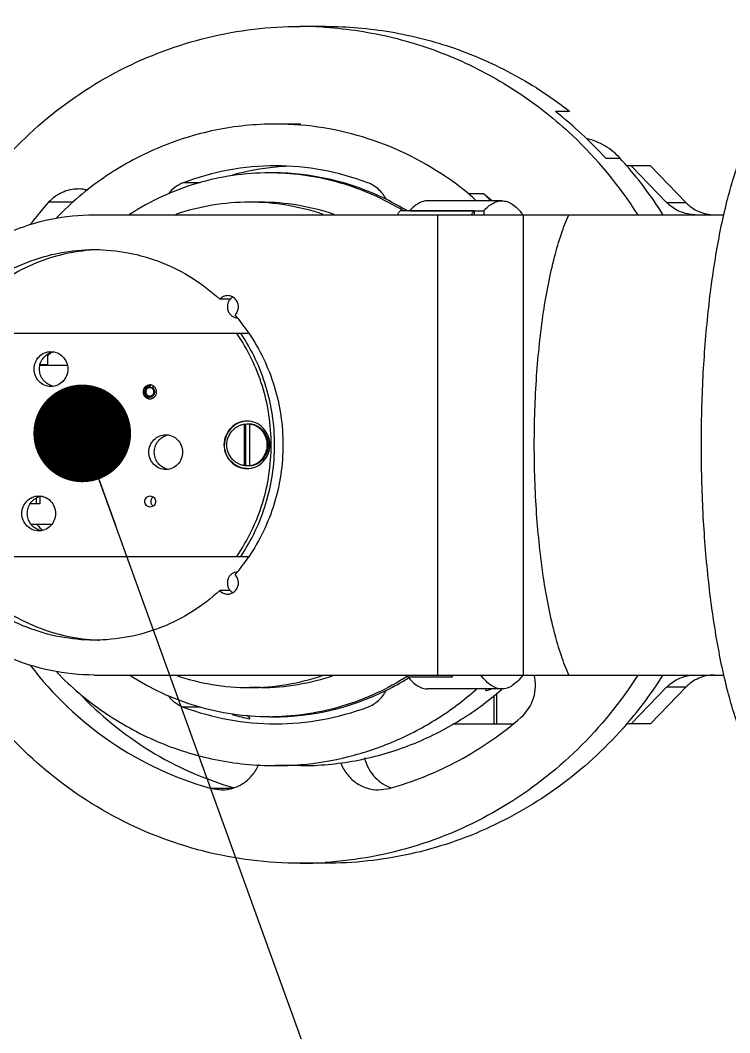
# Model space of a CAD drawing. Header units: millimetres. Extents: x 0 to 841, y 0 to 594.
# Drawn here: x 315.18 to 340.59, y 210.98 to 247.28 of the extents above; entities that cross this region are included whole.
import ezdxf

# ---------------------------------------------------------------- set-up
doc = ezdxf.new("R2010")
doc.units = ezdxf.units.MM
doc.header["$LTSCALE"] = 46.255
doc.layers.get('0').update_dxf_attribs({"linetype": 'CONTINUOUS'})
doc.layers.add('AXIS', color=7, linetype='CONTINUOUS')
doc.styles.get("Standard").update_dxf_attribs({"font": 'txt', "width": 0.85})
doc.dimstyles.get("Standard").update_dxf_attribs({"dimtxt": 3.5, "dimasz": 3.5, "dimexe": 1.5, "dimexo": 1, "dimtad": 1, "dimtxsty": 'STANDARD', "dimcen": 0.09, "dimadec": 0, "dimazin": 0, "dimtol": 1, "dimtp": 0.01, "dimtm": 0.01, "dimtfac": 1, "dimtofl": 0, "dimtmove": 0, "dimatfit": 3, "dimfxl": 1, "dimtolj": 1, "dimarcsym": 0})

msp = doc.modelspace()

# ---------------------------------------------------------------- linework, layer by layer
at = {"color": 7, "linetype": 'CONTINUOUS'}
for p, q in [((326.111, 247.055), (325.205, 247.055)), ((334.868, 244.005), (334.35, 244.005)), ((325.231, 243.555), (324.325, 243.555)), ((336.68, 242.315), (336.162, 242.315)), ((337.754, 242.055), (336.885, 242.055)), ((338.334, 240.744), (337.068, 242.055)), ((337.754, 242.055), (339.02, 240.744)), ((321.627, 241.452), (321.021, 241.452)), ((331.776, 241.051), (331.245, 241.051)), ((317.056, 240.75), (316.198, 240.75)), ((332.431, 240.805), (329.774, 240.805)), ((338.334, 240.744), (339.02, 240.744)), ((317.828, 240.305), (340.387, 240.305)), ((329.127, 240.44), (331.783, 240.44)), ((330.144, 223.805), (330.144, 240.305)), ((331.445, 240.44), (331.445, 240.305)), ((331.783, 240.44), (331.783, 240.305)), ((333.206, 223.805), (333.206, 240.305)), ((311.982, 236.055), (323.356, 236.055)), ((316.162, 235.305), (316.162, 234.93)), ((315.887, 234.911), (316.868, 234.911)), ((316.162, 234.93), (315.89, 234.93)), ((319.823, 234.141), (319.864, 234.198)), ((319.823, 234.105), (319.823, 234.141)), ((319.895, 234.085), (319.913, 234.116)), ((319.913, 234.116), (319.967, 234.155)), ((319.907, 234.105), (319.823, 234.105)), ((323.21, 232.798), (323.249, 232.798)), ((323.21, 231.312), (323.21, 232.798)), ((323.252, 232.788), (323.249, 232.798)), ((323.252, 232.788), (323.252, 231.322)), ((323.403, 232.798), (323.442, 232.798)), ((323.403, 231.312), (323.403, 232.798)), ((323.21, 231.312), (323.249, 231.312)), ((323.249, 231.312), (323.252, 231.322)), ((323.403, 231.312), (323.442, 231.312)), ((315.767, 229.953), (315.767, 230.151)), ((315.896, 229.953), (315.896, 230.201)), ((315.546, 229.953), (315.896, 229.953)), ((316.303, 229.196), (315.577, 229.196)), ((311.982, 228.055), (323.356, 228.055)), ((317.828, 223.805), (340.387, 223.805)), ((329.066, 223.744), (330.66, 223.744)), ((332.431, 223.305), (329.774, 223.305)), ((337.068, 222.055), (338.334, 223.366)), ((339.02, 223.366), (337.754, 222.055)), ((339.02, 223.366), (338.334, 223.366)), ((332.148, 223.087), (332.148, 222.055)), ((332.238, 223.157), (332.238, 222.055)), ((321.627, 222.658), (321.021, 222.658)), ((330.66, 222.055), (332.821, 222.055)), ((337.754, 222.055), (336.887, 222.055)), ((325.231, 220.555), (324.325, 220.555)), ((322.75, 219.739), (322.017, 219.739)), ((322.017, 219.739), (322.392, 219.688)), ((328.017, 219.688), (328.392, 219.739)), ((326.111, 217.055), (325.205, 217.055))]:
    msp.add_line(p, q, dxfattribs=at)
for centre, radius, start, end in [((325.204, 233.059), 13.996, 86.2978, 89.9979), ((325.297, 232.481), 14.655, 42.1461, 51.8451), ((324.324, 232.815), 10.74, 85.1693, 89.9975), ((324.774, 232.347), 14.844, 32.4457, 46.6774), ((325.714, 232.383), 14.795, 40.8879, 42.1667), ((324.327, 232.691), 9.364, 90.0154, 110.6745), ((325.237, 232.678), 9.377, 95.5397, 105.1552), ((324.322, 232.691), 9.364, 69.3255, 89.9846), ((325.23, 232.726), 9.329, 92.7818, 95.5263), ((325.601, 232.287), 14.943, 32.5131, 40.8826), ((317.256, 239.82), 1.408, 75.688, 89.9712), ((329.683, 239.158), 2.454, 42.3039, 50.474), ((324.651, 232.41), 11.199, 48.609, 50.4928), ((330.214, 239.158), 2.454, 42.3039, 50.474), ((325.597, 232.286), 12.649, 137.9948, 142.6341), ((331.299, 238.924), 2.338, 36.301, 36.7866), ((322.995, 237.014), 0.394, 136.4521, 137.5094), ((322.991, 237.017), 0.389, 120.2112, 136.4676), ((318.534, 232.193), 3.876, 125.0766, 127.9675), ((319.868, 233.971), 0.234, 97.0433, 101.0056), ((319.821, 233.962), 0.18, 53.051, 59.1203), ((319.868, 233.939), 0.234, 259.1137, 262.7164), ((323.348, 232.103), 0.692, 90.0063, 98.0333), ((323.348, 232.104), 0.691, 85.4659, 89.999), ((323.307, 232.104), 0.701, 78.9776, 82.0686), ((323.348, 232.007), 0.692, 261.9667, 269.9937), ((323.348, 232.006), 0.691, 270.001, 274.5341), ((323.307, 232.006), 0.701, 277.9314, 281.0224), ((318.555, 231.941), 3.908, 224.826, 229.0502), ((322.994, 227.096), 0.393, 222.4903, 224.006), ((322.991, 227.093), 0.389, 223.9912, 239.7917), ((332.413, 225.122), 2.23, 216.4606, 218.1575), ((331.303, 225.183), 2.332, 323.1276, 323.6983), ((325.583, 231.836), 14.966, 319.1304, 327.4847), ((324.327, 231.419), 9.364, 249.3255, 269.9846), ((324.322, 231.419), 9.364, 270.0154, 290.6745), ((325.238, 231.433), 9.379, 254.8396, 258.755), ((322.362, 221.231), 1.466, 44.0613, 50.3256), ((324.324, 231.293), 10.738, 270.0033, 274.8286), ((328.928, 221.108), 1.42, 248.5691, 251.5816), ((325.204, 231.051), 13.996, 270.0021, 273.7022)]:
    msp.add_arc(centre, radius, start, end, dxfattribs=at)
for points, knots in [([(313.679, 241.144), (314.348, 242.054), (315.892, 243.72), (318.707, 245.61), (321.866, 246.788), (324.096, 247.055), (325.205, 247.055)], [0, 0, 0, 0, 0.252498, 0.503032, 0.751961, 1, 1, 1, 1]), ([(326.108, 247.026), (326.922, 246.973), (328.548, 246.724), (330.885, 245.932), (333.06, 244.744), (334.358, 243.713), (334.959, 243.147)], [0, 0, 0, 0, 0.248654, 0.497934, 0.748293, 1, 1, 1, 1]), ([(326.111, 247.055), (326.894, 247.055), (328.464, 246.923), (330.755, 246.333), (332.923, 245.369), (334.246, 244.494), (334.868, 244.005)], [0, 0, 0, 0, 0.24893, 0.498309, 0.748557, 1, 1, 1, 1]), ([(324.325, 243.555), (323.601, 243.555), (322.147, 243.407), (320.054, 242.751), (318.125, 241.686), (317, 240.733), (316.489, 240.206)], [0, 0, 0, 0, 0.248507, 0.497661, 0.748039, 1, 1, 1, 1]), ([(331.245, 241.051), (330.396, 241.75), (328.486, 242.901), (326.317, 243.425), (325.229, 243.517)], [0, 0, 0, 0, 0.501765, 1, 1, 1, 1]), ([(336.68, 242.315), (336.518, 242.494), (336.142, 242.804), (335.689, 242.987), (335.457, 243.042)], [0, 0, 0, 0, 0.502259, 1, 1, 1, 1]), ([(321.021, 241.452), (320.917, 241.413), (320.717, 241.303), (320.556, 241.143), (320.488, 241.054)], [0, 0, 0, 0, 0.497773, 1, 1, 1, 1]), ([(328.286, 240.856), (328.218, 240.991), (328.032, 241.237), (327.768, 241.399), (327.628, 241.452)], [0, 0, 0, 0, 0.503103, 1, 1, 1, 1]), ([(317.257, 241.227), (317.06, 241.227), (316.66, 241.141), (316.331, 240.898), (316.198, 240.75)], [0, 0, 0, 0, 0.497399, 1, 1, 1, 1]), ([(329.774, 240.805), (329.719, 240.805), (329.604, 240.788), (329.438, 240.716), (329.275, 240.598), (329.176, 240.497), (329.127, 240.44)], [0, 0, 0, 0, 0.21641, 0.447794, 0.706302, 1, 1, 1, 1]), ([(331.783, 240.44), (331.833, 240.497), (331.931, 240.598), (332.094, 240.716), (332.261, 240.788), (332.375, 240.805), (332.431, 240.805)], [0, 0, 0, 0, 0.293688, 0.552202, 0.783591, 1, 1, 1, 1]), ([(332.431, 240.805), (332.494, 240.805), (332.628, 240.782), (332.819, 240.685), (333.005, 240.529), (333.116, 240.398), (333.171, 240.324)], [0, 0, 0, 0, 0.208897, 0.43655, 0.697275, 1, 1, 1, 1]), ([(339.358, 240.305), (339.17, 240.305), (338.786, 240.384), (338.466, 240.607), (338.334, 240.744)], [0, 0, 0, 0, 0.497601, 1, 1, 1, 1]), ([(339.02, 240.744), (339.152, 240.607), (339.472, 240.384), (339.855, 240.305), (340.044, 240.305)], [0, 0, 0, 0, 0.502399, 1, 1, 1, 1]), ([(317.828, 223.805), (317.307, 223.805), (316.261, 223.912), (314.756, 224.385), (313.368, 225.154), (312.153, 226.188), (311.157, 227.447), (310.171, 229.357), (309.652, 232.055), (310.171, 234.753), (311.157, 236.663), (312.153, 237.922), (313.368, 238.956), (314.756, 239.725), (316.261, 240.198), (317.307, 240.305), (317.828, 240.305)], [0, 0, 0, 0, 0.061506, 0.123172, 0.185143, 0.247508, 0.310296, 0.373472, 0.5, 0.626528, 0.689704, 0.752492, 0.814857, 0.876828, 0.938494, 1, 1, 1, 1]), ([(331.34, 240.308), (331.348, 240.319), (331.382, 240.365), (331.418, 240.409), (331.445, 240.44)], [0, 0, 0, 0, 0.258149, 1, 1, 1, 1]), ([(334.834, 223.805), (334.732, 224.03), (334.542, 224.527), (334.204, 225.681), (333.882, 227.381), (333.647, 229.636), (333.567, 232.055), (333.647, 234.474), (333.882, 236.729), (334.204, 238.429), (334.542, 239.583), (334.732, 240.08), (334.834, 240.305)], [0, 0, 0, 0, 0.044078, 0.095031, 0.214869, 0.352727, 0.5, 0.647273, 0.785131, 0.904969, 0.955922, 1, 1, 1, 1]), ([(322.704, 237.28), (322.679, 237.253), (322.637, 237.191), (322.601, 237.084), (322.595, 236.971), (322.619, 236.861), (322.671, 236.762), (322.749, 236.682), (322.844, 236.626), (322.916, 236.609), (322.952, 236.606)], [0, 0, 0, 0, 0.125142, 0.25125, 0.377811, 0.504179, 0.629763, 0.754206, 0.877494, 1, 1, 1, 1]), ([(322.936, 228.055), (323.334, 228.635), (323.958, 229.929), (324.276, 232.055), (323.958, 234.181), (323.334, 235.475), (322.936, 236.055)], [0, 0, 0, 0, 0.249254, 0.5, 0.750746, 1, 1, 1, 1]), ([(323.08, 228.055), (323.471, 228.638), (324.084, 229.933), (324.396, 232.055), (324.084, 234.177), (323.471, 235.472), (323.08, 236.055)], [0, 0, 0, 0, 0.249277, 0.5, 0.750723, 1, 1, 1, 1]), ([(319.824, 234.201), (319.796, 234.195), (319.756, 234.18), (319.711, 234.146), (319.672, 234.105), (319.636, 234.041), (319.622, 233.955), (319.637, 233.868), (319.672, 233.805), (319.711, 233.763), (319.757, 233.73), (319.797, 233.714), (319.824, 233.709)], [0, 0, 0, 0, 0.122966, 0.185148, 0.247698, 0.373394, 0.500013, 0.626629, 0.752317, 0.814863, 0.87704, 1, 1, 1, 1]), ([(319.823, 234.141), (319.811, 234.141), (319.787, 234.139), (319.753, 234.128), (319.721, 234.11), (319.685, 234.078), (319.651, 234.025), (319.638, 233.952), (319.654, 233.878), (319.689, 233.827), (319.727, 233.796), (319.759, 233.78), (319.794, 233.77), (319.818, 233.768), (319.83, 233.769)], [0, 0, 0, 0, 0.061593, 0.123354, 0.185424, 0.247895, 0.373479, 0.5002, 0.626861, 0.752301, 0.814696, 0.876701, 0.93842, 1, 1, 1, 1]), ([(319.823, 234.105), (319.804, 234.105), (319.775, 234.099), (319.742, 234.08), (319.712, 234.055), (319.686, 234.014), (319.674, 233.955), (319.686, 233.896), (319.712, 233.855), (319.742, 233.83), (319.767, 233.816), (319.795, 233.807), (319.814, 233.805), (319.823, 233.805)], [0, 0, 0, 0, 0.122765, 0.184846, 0.247325, 0.372926, 0.499684, 0.626442, 0.752043, 0.814521, 0.876604, 0.938385, 1, 1, 1, 1]), ([(319.823, 233.805), (319.839, 233.805), (319.871, 233.81), (319.913, 233.834), (319.946, 233.87), (319.966, 233.916), (319.97, 233.965), (319.959, 234.013), (319.934, 234.055), (319.909, 234.077), (319.895, 234.085)], [0, 0, 0, 0, 0.122582, 0.246022, 0.370808, 0.496869, 0.623614, 0.750181, 0.875771, 1, 1, 1, 1]), ([(319.83, 233.769), (319.848, 233.77), (319.885, 233.777), (319.935, 233.805), (319.974, 233.847), (319.998, 233.9), (320.006, 233.958), (319.996, 234.015), (319.971, 234.067), (319.944, 234.094), (319.929, 234.106)], [0, 0, 0, 0, 0.122534, 0.245918, 0.370579, 0.496463, 0.623072, 0.749646, 0.875438, 1, 1, 1, 1]), ([(323.21, 231.312), (323.167, 231.318), (323.082, 231.338), (322.962, 231.391), (322.853, 231.465), (322.727, 231.59), (322.613, 231.787), (322.567, 232.055), (322.613, 232.323), (322.727, 232.52), (322.853, 232.645), (322.962, 232.719), (323.082, 232.772), (323.167, 232.792), (323.21, 232.798)], [0, 0, 0, 0, 0.061542, 0.123312, 0.185409, 0.247885, 0.373449, 0.5, 0.626551, 0.752115, 0.814591, 0.876688, 0.938458, 1, 1, 1, 1]), ([(323.441, 231.318), (323.482, 231.326), (323.563, 231.349), (323.677, 231.406), (323.779, 231.481), (323.897, 231.605), (324.002, 231.796), (324.046, 232.055), (324.002, 232.314), (323.897, 232.505), (323.779, 232.629), (323.677, 232.704), (323.563, 232.761), (323.482, 232.784), (323.441, 232.792)], [0, 0, 0, 0, 0.061555, 0.123339, 0.185457, 0.247943, 0.37351, 0.5, 0.62649, 0.752057, 0.814543, 0.876661, 0.938445, 1, 1, 1, 1]), ([(323.442, 231.312), (323.485, 231.318), (323.57, 231.338), (323.691, 231.391), (323.8, 231.465), (323.926, 231.59), (324.039, 231.787), (324.086, 232.055), (324.039, 232.323), (323.926, 232.52), (323.8, 232.645), (323.691, 232.719), (323.57, 232.772), (323.485, 232.792), (323.442, 232.798)], [0, 0, 0, 0, 0.061542, 0.123312, 0.185409, 0.247885, 0.373449, 0.5, 0.626551, 0.752115, 0.814591, 0.876688, 0.938458, 1, 1, 1, 1]), ([(319.943, 230.191), (319.93, 230.182), (319.906, 230.16), (319.879, 230.12), (319.862, 230.074), (319.856, 230.025), (319.862, 229.976), (319.879, 229.93), (319.906, 229.89), (319.93, 229.868), (319.943, 229.859)], [0, 0, 0, 0, 0.123676, 0.248386, 0.373952, 0.5, 0.626048, 0.751614, 0.876324, 1, 1, 1, 1]), ([(322.952, 227.504), (322.916, 227.501), (322.844, 227.484), (322.749, 227.428), (322.671, 227.348), (322.619, 227.249), (322.595, 227.139), (322.601, 227.026), (322.637, 226.919), (322.679, 226.857), (322.704, 226.83)], [0, 0, 0, 0, 0.122506, 0.245794, 0.370237, 0.495821, 0.622189, 0.74875, 0.874858, 1, 1, 1, 1]), ([(315.535, 224.159), (316.342, 223.099), (318.295, 221.233), (320.747, 220.092), (322.017, 219.739)], [0, 0, 0, 0, 0.502542, 1, 1, 1, 1]), ([(316.489, 223.904), (317, 223.377), (318.125, 222.424), (320.054, 221.359), (322.147, 220.703), (323.601, 220.555), (324.325, 220.555)], [0, 0, 0, 0, 0.251961, 0.502339, 0.751493, 1, 1, 1, 1]), ([(337.301, 223.799), (336.69, 222.839), (335.249, 221.058), (332.544, 218.966), (329.446, 217.571), (327.222, 217.156), (326.108, 217.084)], [0, 0, 0, 0, 0.252652, 0.503304, 0.752205, 1, 1, 1, 1]), ([(329.066, 223.744), (329.119, 223.676), (329.226, 223.556), (329.404, 223.413), (329.587, 223.325), (329.714, 223.305), (329.774, 223.305)], [0, 0, 0, 0, 0.29958, 0.55957, 0.788498, 1, 1, 1, 1]), ([(332.43, 223.305), (332.366, 223.305), (332.231, 223.328), (332.038, 223.427), (331.851, 223.586), (331.739, 223.72), (331.684, 223.795)], [0, 0, 0, 0, 0.208394, 0.435806, 0.696698, 1, 1, 1, 1]), ([(333.169, 223.784), (333.114, 223.71), (333.003, 223.579), (332.818, 223.424), (332.627, 223.327), (332.494, 223.305), (332.43, 223.305)], [0, 0, 0, 0, 0.302543, 0.563208, 0.790939, 1, 1, 1, 1]), ([(333.121, 222.288), (333.328, 222.468), (333.645, 222.957), (333.66, 223.539), (333.594, 223.807)], [0, 0, 0, 0, 0.497368, 1, 1, 1, 1]), ([(338.334, 223.366), (338.466, 223.503), (338.786, 223.726), (339.17, 223.805), (339.358, 223.805)], [0, 0, 0, 0, 0.502399, 1, 1, 1, 1]), ([(340.044, 223.805), (339.855, 223.805), (339.472, 223.726), (339.152, 223.503), (339.02, 223.366)], [0, 0, 0, 0, 0.497601, 1, 1, 1, 1]), ([(325.205, 217.055), (324.045, 217.055), (321.711, 217.347), (318.424, 218.635), (315.529, 220.694), (313.977, 222.499), (313.317, 223.48)], [0, 0, 0, 0, 0.24789, 0.496752, 0.747341, 1, 1, 1, 1]), ([(325.228, 220.593), (325.804, 220.642), (326.95, 220.833), (328.604, 221.392), (330.153, 222.21), (331.089, 222.914), (331.527, 223.3)], [0, 0, 0, 0, 0.248755, 0.498108, 0.748443, 1, 1, 1, 1]), ([(325.231, 220.555), (325.883, 220.555), (327.193, 220.675), (329.092, 221.209), (330.872, 222.079), (331.939, 222.864), (332.434, 223.301)], [0, 0, 0, 0, 0.248757, 0.49804, 0.748345, 1, 1, 1, 1]), ([(327.628, 222.658), (327.768, 222.711), (328.032, 222.873), (328.218, 223.119), (328.286, 223.254)], [0, 0, 0, 0, 0.496897, 1, 1, 1, 1]), ([(331.844, 223.288), (331.844, 223.282), (331.846, 223.271), (331.862, 223.252), (331.906, 223.251), (331.968, 223.269), (332.017, 223.29), (332.045, 223.303)], [0, 0, 0, 0, 0.074735, 0.140516, 0.311827, 0.596057, 1, 1, 1, 1]), ([(317.266, 223.182), (318.02, 222.377), (319.742, 220.965), (321.781, 220.066), (322.833, 219.765)], [0, 0, 0, 0, 0.502026, 1, 1, 1, 1]), ([(320.488, 223.056), (320.556, 222.967), (320.717, 222.807), (320.917, 222.697), (321.021, 222.658)], [0, 0, 0, 0, 0.502227, 1, 1, 1, 1]), ([(328.392, 219.739), (329.258, 219.98), (330.945, 220.659), (332.439, 221.695), (333.121, 222.288)], [0, 0, 0, 0, 0.498434, 1, 1, 1, 1]), ([(336.9, 222.043), (336.227, 221.266), (334.718, 219.851), (332.07, 218.261), (329.159, 217.277), (327.123, 217.055), (326.111, 217.055)], [0, 0, 0, 0, 0.252186, 0.502626, 0.751686, 1, 1, 1, 1]), ([(327.516, 220.83), (327.571, 220.599), (327.79, 220.159), (328.191, 219.871), (328.409, 219.786)], [0, 0, 0, 0, 0.503983, 1, 1, 1, 1]), ([(322.392, 219.688), (322.532, 219.688), (322.816, 219.731), (323.203, 219.92), (323.521, 220.214), (323.669, 220.465), (323.724, 220.598)], [0, 0, 0, 0, 0.247166, 0.49575, 0.746645, 1, 1, 1, 1]), ([(326.661, 220.66), (326.712, 220.519), (326.856, 220.253), (327.178, 219.937), (327.577, 219.735), (327.872, 219.688), (328.017, 219.688)], [0, 0, 0, 0, 0.253479, 0.504449, 0.752982, 1, 1, 1, 1])]:
    msp.add_open_spline(points, degree=3, knots=knots, dxfattribs=at)
for points in [[(329.028, 223.796), (329.04, 223.778), (329.053, 223.761), (329.066, 223.744)], [(331.846, 223.304), (331.845, 223.299), (331.844, 223.293), (331.844, 223.288)]]:
    msp.add_open_spline(points, degree=3, dxfattribs=at)
at = {"layer": 'AXIS', "color": 7, "linetype": 'CONTINUOUS'}
for p, q in [((323.781, 240.755), (323.393, 240.755)), ((331.445, 240.44), (328.789, 240.44)), ((322.705, 237.279), (322.329, 237.279)), ((322.705, 226.831), (322.329, 226.831)), ((323.781, 223.355), (323.393, 223.355))]:
    msp.add_line(p, q, dxfattribs=at)
for centre, radius, start, end in [((324.105, 232.705), 9.1, 89.1855, 90), ((324.229, 232.653), 9.152, 63.7058, 89.9662), ((323.395, 232.612), 8.143, 90.0126, 108.93), ((323.391, 232.612), 8.143, 71.07, 89.9874), ((323.779, 232.612), 8.143, 71.07, 89.9874), ((324.161, 232.499), 9.32, 58.4845, 63.7551), ((318.216, 232.521), 6.534, 91.7018, 93.4016), ((317.587, 232.161), 6.978, 34.0226, 40.7282), ((316.475, 234.811), 0.588, 99.6314, 108.5778), ((316.475, 234.737), 0.588, 251.4222, 260.3686), ((319.82, 233.965), 0.241, 51.5223, 52.4279), ((320.586, 231.832), 0.587, 99.4009, 108.2378), ((320.586, 231.755), 0.587, 251.7622, 260.5991), ((316.038, 229.634), 0.588, 99.6314, 108.5778), ((316.038, 229.561), 0.588, 251.4222, 260.3686), ((317.587, 231.949), 6.978, 319.2718, 325.9773), ((318.216, 231.589), 6.534, 266.5984, 268.2958), ((323.395, 231.498), 8.143, 251.07, 269.9874), ((323.391, 231.498), 8.143, 270.0126, 288.93), ((323.779, 231.498), 8.143, 270.0126, 288.93), ((324.16, 231.614), 9.324, 296.2459, 301.9459), ((324.229, 231.457), 9.152, 270.0338, 296.2942), ((324.105, 231.405), 9.1, 270, 270.8145)]:
    msp.add_arc(centre, radius, start, end, dxfattribs=at)
for points, knots in [([(342.814, 219.555), (342.707, 219.555), (342.477, 219.602), (342.155, 219.796), (341.847, 220.106), (341.551, 220.526), (341.267, 221.054), (340.998, 221.686), (340.746, 222.416), (340.422, 223.561), (340.087, 225.187), (339.798, 227.326), (339.619, 229.644), (339.559, 232.055), (339.619, 234.466), (339.798, 236.784), (340.087, 238.923), (340.422, 240.549), (340.746, 241.694), (340.998, 242.424), (341.267, 243.056), (341.551, 243.584), (341.847, 244.004), (342.155, 244.314), (342.477, 244.508), (342.707, 244.555), (342.814, 244.555)], [0, 0, 0, 0, 0.012, 0.025458, 0.041393, 0.060355, 0.082583, 0.108123, 0.136897, 0.168749, 0.240745, 0.321856, 0.409305, 0.5, 0.590695, 0.678144, 0.759255, 0.831251, 0.863103, 0.891877, 0.917417, 0.939645, 0.958607, 0.974542, 0.988, 1, 1, 1, 1]), ([(324.105, 241.805), (323.227, 241.805), (321.459, 241.547), (319.839, 240.794), (319.099, 240.314)], [0, 0, 0, 0, 0.49869, 1, 1, 1, 1]), ([(328.904, 240.444), (328.205, 240.873), (326.69, 241.547), (325.05, 241.792), (324.234, 241.804)], [0, 0, 0, 0, 0.501197, 1, 1, 1, 1]), ([(328.689, 240.315), (328.697, 240.326), (328.73, 240.369), (328.763, 240.41), (328.789, 240.44)], [0, 0, 0, 0, 0.257732, 1, 1, 1, 1]), ([(313.328, 237.279), (313.934, 237.838), (315.355, 238.74), (317.011, 239.055), (317.828, 239.055)], [0, 0, 0, 0, 0.502102, 1, 1, 1, 1]), ([(317.829, 239.043), (317.076, 238.999), (315.57, 238.642), (314.275, 237.795), (313.716, 237.279)], [0, 0, 0, 0, 0.497936, 1, 1, 1, 1]), ([(317.828, 239.055), (318.645, 239.055), (320.301, 238.74), (321.723, 237.838), (322.329, 237.279)], [0, 0, 0, 0, 0.497898, 1, 1, 1, 1]), ([(322.609, 237.405), (322.557, 237.405), (322.451, 237.382), (322.364, 237.318), (322.329, 237.279)], [0, 0, 0, 0, 0.497375, 1, 1, 1, 1]), ([(322.996, 237.005), (322.996, 237.057), (322.976, 237.161), (322.89, 237.294), (322.762, 237.384), (322.66, 237.405), (322.609, 237.405)], [0, 0, 0, 0, 0.254022, 0.505653, 0.754013, 1, 1, 1, 1]), ([(322.875, 236.714), (322.913, 236.751), (322.975, 236.843), (322.996, 236.951), (322.996, 237.005)], [0, 0, 0, 0, 0.497549, 1, 1, 1, 1]), ([(323.37, 236.065), (323.764, 235.482), (324.381, 234.183), (324.695, 232.055), (324.381, 229.927), (323.764, 228.628), (323.37, 228.045)], [0, 0, 0, 0, 0.24928, 0.5, 0.75072, 1, 1, 1, 1]), ([(315.676, 234.774), (315.676, 234.855), (315.708, 235.018), (315.841, 235.226), (316.042, 235.366), (316.202, 235.399), (316.28, 235.399)], [0, 0, 0, 0, 0.254002, 0.505662, 0.754017, 1, 1, 1, 1]), ([(315.871, 234.774), (315.871, 234.839), (315.89, 234.97), (315.977, 235.147), (316.113, 235.287), (316.228, 235.348), (316.288, 235.368)], [0, 0, 0, 0, 0.253079, 0.504569, 0.753561, 1, 1, 1, 1]), ([(316.28, 235.399), (316.359, 235.399), (316.519, 235.366), (316.719, 235.226), (316.853, 235.018), (316.884, 234.855), (316.884, 234.774)], [0, 0, 0, 0, 0.245983, 0.494338, 0.745998, 1, 1, 1, 1]), ([(316.28, 234.149), (316.202, 234.149), (316.042, 234.182), (315.841, 234.322), (315.708, 234.529), (315.676, 234.693), (315.676, 234.774)], [0, 0, 0, 0, 0.245983, 0.494338, 0.745998, 1, 1, 1, 1]), ([(316.288, 234.179), (316.228, 234.2), (316.113, 234.261), (315.977, 234.401), (315.89, 234.578), (315.871, 234.709), (315.871, 234.774)], [0, 0, 0, 0, 0.246439, 0.495431, 0.746921, 1, 1, 1, 1]), ([(316.884, 234.774), (316.884, 234.693), (316.853, 234.529), (316.719, 234.322), (316.519, 234.182), (316.359, 234.149), (316.28, 234.149)], [0, 0, 0, 0, 0.254002, 0.505662, 0.754017, 1, 1, 1, 1]), ([(319.823, 234.205), (319.792, 234.205), (319.728, 234.192), (319.647, 234.136), (319.594, 234.053), (319.582, 233.987), (319.582, 233.955)], [0, 0, 0, 0, 0.245983, 0.494344, 0.745978, 1, 1, 1, 1]), ([(319.967, 234.156), (319.947, 234.171), (319.9, 234.196), (319.849, 234.205), (319.823, 234.205)], [0, 0, 0, 0, 0.501667, 1, 1, 1, 1]), ([(320.065, 233.955), (320.065, 233.993), (320.048, 234.069), (319.999, 234.13), (319.97, 234.153)], [0, 0, 0, 0, 0.503038, 1, 1, 1, 1]), ([(319.582, 233.955), (319.582, 233.923), (319.594, 233.857), (319.647, 233.774), (319.728, 233.718), (319.792, 233.705), (319.823, 233.705)], [0, 0, 0, 0, 0.254022, 0.505656, 0.754017, 1, 1, 1, 1]), ([(319.823, 233.705), (319.854, 233.705), (319.918, 233.718), (319.999, 233.774), (320.052, 233.857), (320.065, 233.923), (320.065, 233.955)], [0, 0, 0, 0, 0.245983, 0.494344, 0.745978, 1, 1, 1, 1]), ([(323.3, 232.905), (323.193, 232.905), (322.976, 232.86), (322.703, 232.67), (322.522, 232.388), (322.479, 232.165), (322.479, 232.055)], [0, 0, 0, 0, 0.245983, 0.494338, 0.746007, 1, 1, 1, 1]), ([(323.301, 232.905), (323.195, 232.902), (322.982, 232.854), (322.716, 232.662), (322.54, 232.383), (322.499, 232.164), (322.499, 232.055)], [0, 0, 0, 0, 0.24599, 0.494396, 0.746062, 1, 1, 1, 1]), ([(324.121, 232.055), (324.121, 232.165), (324.079, 232.388), (323.898, 232.67), (323.625, 232.86), (323.407, 232.905), (323.3, 232.905)], [0, 0, 0, 0, 0.253993, 0.505662, 0.754017, 1, 1, 1, 1]), ([(319.788, 231.794), (319.788, 231.875), (319.819, 232.038), (319.952, 232.246), (320.153, 232.386), (320.313, 232.419), (320.392, 232.419)], [0, 0, 0, 0, 0.254002, 0.505662, 0.754017, 1, 1, 1, 1]), ([(319.982, 231.794), (319.982, 231.859), (320.002, 231.99), (320.09, 232.168), (320.226, 232.309), (320.342, 232.369), (320.403, 232.389)], [0, 0, 0, 0, 0.253096, 0.504598, 0.753576, 1, 1, 1, 1]), ([(320.392, 232.419), (320.47, 232.419), (320.63, 232.386), (320.831, 232.246), (320.964, 232.038), (320.995, 231.875), (320.995, 231.794)], [0, 0, 0, 0, 0.245983, 0.494338, 0.745998, 1, 1, 1, 1]), ([(322.479, 232.055), (322.479, 231.945), (322.522, 231.722), (322.703, 231.44), (322.976, 231.25), (323.193, 231.205), (323.3, 231.205)], [0, 0, 0, 0, 0.253993, 0.505662, 0.754017, 1, 1, 1, 1]), ([(323.301, 231.205), (323.195, 231.208), (322.982, 231.256), (322.716, 231.448), (322.54, 231.727), (322.499, 231.946), (322.499, 232.055)], [0, 0, 0, 0, 0.24599, 0.494396, 0.746062, 1, 1, 1, 1]), ([(323.3, 231.205), (323.407, 231.205), (323.625, 231.25), (323.898, 231.44), (324.079, 231.722), (324.121, 231.945), (324.121, 232.055)], [0, 0, 0, 0, 0.245983, 0.494338, 0.746007, 1, 1, 1, 1]), ([(320.392, 231.169), (320.313, 231.169), (320.153, 231.201), (319.952, 231.341), (319.819, 231.549), (319.788, 231.712), (319.788, 231.794)], [0, 0, 0, 0, 0.245983, 0.494338, 0.745998, 1, 1, 1, 1]), ([(320.403, 231.198), (320.342, 231.218), (320.226, 231.278), (320.09, 231.419), (320.002, 231.597), (319.982, 231.728), (319.982, 231.794)], [0, 0, 0, 0, 0.246424, 0.495402, 0.746904, 1, 1, 1, 1]), ([(320.995, 231.794), (320.995, 231.712), (320.964, 231.549), (320.831, 231.341), (320.63, 231.201), (320.47, 231.169), (320.392, 231.169)], [0, 0, 0, 0, 0.254002, 0.505662, 0.754017, 1, 1, 1, 1]), ([(315.239, 229.598), (315.239, 229.679), (315.27, 229.842), (315.404, 230.05), (315.604, 230.19), (315.764, 230.223), (315.843, 230.223)], [0, 0, 0, 0, 0.254002, 0.505662, 0.754017, 1, 1, 1, 1]), ([(315.433, 229.598), (315.433, 229.663), (315.453, 229.793), (315.54, 229.97), (315.675, 230.111), (315.79, 230.172), (315.85, 230.192)], [0, 0, 0, 0, 0.253079, 0.504569, 0.753561, 1, 1, 1, 1]), ([(315.843, 230.223), (315.921, 230.223), (316.081, 230.19), (316.282, 230.05), (316.415, 229.842), (316.446, 229.679), (316.446, 229.598)], [0, 0, 0, 0, 0.245983, 0.494338, 0.745998, 1, 1, 1, 1]), ([(319.644, 230.025), (319.644, 230.051), (319.654, 230.103), (319.697, 230.17), (319.761, 230.214), (319.812, 230.225), (319.838, 230.225)], [0, 0, 0, 0, 0.254022, 0.505656, 0.754017, 1, 1, 1, 1]), ([(319.838, 230.225), (319.863, 230.225), (319.914, 230.214), (319.978, 230.17), (320.021, 230.103), (320.031, 230.051), (320.031, 230.025)], [0, 0, 0, 0, 0.245983, 0.494344, 0.745978, 1, 1, 1, 1]), ([(319.838, 229.825), (319.812, 229.825), (319.761, 229.836), (319.697, 229.88), (319.654, 229.947), (319.644, 229.999), (319.644, 230.025)], [0, 0, 0, 0, 0.245983, 0.494344, 0.745978, 1, 1, 1, 1]), ([(320.031, 230.025), (320.031, 229.999), (320.021, 229.947), (319.978, 229.88), (319.914, 229.836), (319.863, 229.825), (319.838, 229.825)], [0, 0, 0, 0, 0.254022, 0.505656, 0.754017, 1, 1, 1, 1]), ([(315.843, 228.973), (315.764, 228.973), (315.604, 229.005), (315.404, 229.145), (315.27, 229.353), (315.239, 229.516), (315.239, 229.598)], [0, 0, 0, 0, 0.245983, 0.494338, 0.745998, 1, 1, 1, 1]), ([(315.85, 229.003), (315.79, 229.023), (315.675, 229.084), (315.54, 229.225), (315.453, 229.402), (315.433, 229.532), (315.433, 229.598)], [0, 0, 0, 0, 0.246439, 0.495431, 0.746921, 1, 1, 1, 1]), ([(316.446, 229.598), (316.446, 229.516), (316.415, 229.353), (316.282, 229.145), (316.081, 229.005), (315.921, 228.973), (315.843, 228.973)], [0, 0, 0, 0, 0.254002, 0.505662, 0.754017, 1, 1, 1, 1]), ([(322.996, 227.105), (322.996, 227.159), (322.975, 227.267), (322.913, 227.359), (322.875, 227.396)], [0, 0, 0, 0, 0.502451, 1, 1, 1, 1]), ([(322.609, 226.705), (322.66, 226.705), (322.762, 226.726), (322.89, 226.816), (322.976, 226.949), (322.996, 227.053), (322.996, 227.105)], [0, 0, 0, 0, 0.245987, 0.494347, 0.745978, 1, 1, 1, 1]), ([(317.828, 225.055), (317.011, 225.055), (315.355, 225.37), (313.934, 226.272), (313.328, 226.831)], [0, 0, 0, 0, 0.497898, 1, 1, 1, 1]), ([(313.716, 226.831), (314.275, 226.315), (315.57, 225.468), (317.076, 225.111), (317.829, 225.067)], [0, 0, 0, 0, 0.502064, 1, 1, 1, 1]), ([(322.329, 226.831), (321.723, 226.272), (320.301, 225.37), (318.645, 225.055), (317.828, 225.055)], [0, 0, 0, 0, 0.502102, 1, 1, 1, 1]), ([(322.329, 226.831), (322.364, 226.792), (322.451, 226.728), (322.557, 226.705), (322.609, 226.705)], [0, 0, 0, 0, 0.502625, 1, 1, 1, 1]), ([(324.105, 222.305), (323.227, 222.305), (321.459, 222.563), (319.839, 223.316), (319.099, 223.796)], [0, 0, 0, 0, 0.49869, 1, 1, 1, 1]), ([(329.055, 223.76), (328.339, 223.303), (326.779, 222.581), (325.079, 222.318), (324.234, 222.306)], [0, 0, 0, 0, 0.501277, 1, 1, 1, 1])]:
    msp.add_open_spline(points, degree=3, knots=knots, dxfattribs=at)

# ---------------------------------------------------------------- leaders
at = {"color": 2, "linetype": 'CONTINUOUS'}
for points in [[(294.345, 241.525), (324.483, 266.463), (330.483, 266.463)], [(317.401, 232.466), (336.026, 180.913), (343.189, 180.913)]]:
    msp.add_leader(points, dimstyle='STANDARD', override={"dimtad": 0, "dimldrblk": 'DOT'}, dxfattribs=at)

doc.saveas('drawing.dxf')
